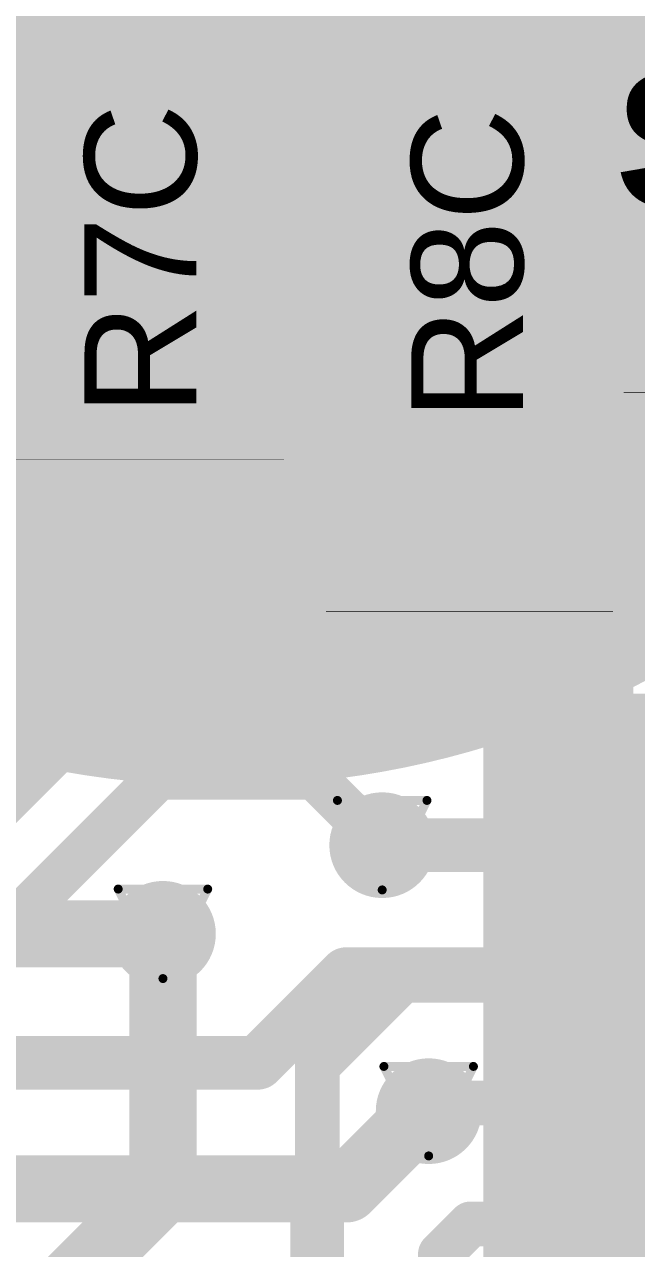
# Model space of a CAD drawing. Header units: inches. Extents: x -4.2 to 12.6, y -6.1 to 3.
# Drawn here: x -1.839 to -1.7023, y -4.7641 to -4.4906 of the extents above; entities that cross this region are included whole.
import ezdxf

# ---------------------------------------------------------------- set-up
doc = ezdxf.new("R2010")
doc.units = ezdxf.units.IN
doc.header["$MEASUREMENT"] = 0
for name, color, linetype in [('Bottom Layer', 5, 'Continuous'), ('Bottom Paste', 16, 'Continuous'), ('Drill Drawing', 1, 'Continuous'), ('Flex_Ribbon Bottom Coverlay', 6, 'Continuous'), ('Flex_Ribbon Top Overlay', 2, 'Continuous'), ('Top Layer', 1, 'Continuous'), ('Top Paste', 8, 'Continuous'), ('Top Solder', 216, 'Continuous'), ('Via Holes', 16, 'Continuous')]:
    doc.layers.add(name, color=color, linetype=linetype)
doc.styles.add('Arial', font='', dxfattribs={"height": 0.2})
doc.styles.add('Arial_Bold', font='', dxfattribs={"height": 0.2})
doc.styles.get('Arial').set_extended_font_data('Arial')
doc.styles.get('Arial_Bold').set_extended_font_data('Arial', bold=True)

# ---------------------------------------------------------------- blocks, each defined once
blk = doc.blocks.new('14_TSSOP_40')
at = {"layer": 'Flex_Ribbon Top Overlay'}
blk.add_hatch(color=2, dxfattribs=at).paths.add_polyline_path([(-0.084, 0.068), (-0.073, 0.068), (-0.073, 0.086), (-0.084, 0.086)])
at = {"layer": 'Top Layer'}
for points in [[(-0.12992, 0.08563), (-0.08858, 0.08563), (-0.08858, 0.06791), (-0.12992, 0.06791)], [(0.08858, 0.08563), (0.12992, 0.08563), (0.12992, 0.06791), (0.08858, 0.06791)], [(-0.12992, 0.06004), (-0.08858, 0.06004), (-0.08858, 0.04232), (-0.12992, 0.04232)], [(0.08858, 0.06004), (0.12992, 0.06004), (0.12992, 0.04232), (0.08858, 0.04232)], [(-0.12992, 0.03445), (-0.08858, 0.03445), (-0.08858, 0.01673), (-0.12992, 0.01673)], [(0.08858, 0.03445), (0.12992, 0.03445), (0.12992, 0.01673), (0.08858, 0.01673)], [(-0.12992, 0.00886), (-0.08858, 0.00886), (-0.08858, -0.00886), (-0.12992, -0.00886)], [(0.08858, 0.00886), (0.12992, 0.00886), (0.12992, -0.00886), (0.08858, -0.00886)], [(-0.12992, -0.01673), (-0.08858, -0.01673), (-0.08858, -0.03445), (-0.12992, -0.03445)], [(0.08858, -0.01673), (0.12992, -0.01673), (0.12992, -0.03445), (0.08858, -0.03445)], [(-0.12992, -0.04232), (-0.08858, -0.04232), (-0.08858, -0.06004), (-0.12992, -0.06004)], [(0.08858, -0.04232), (0.12992, -0.04232), (0.12992, -0.06004), (0.08858, -0.06004)], [(-0.12992, -0.06791), (-0.08858, -0.06791), (-0.08858, -0.08563), (-0.12992, -0.08563)], [(0.08858, -0.06791), (0.12992, -0.06791), (0.12992, -0.08563), (0.08858, -0.08563)]]:
    blk.add_hatch(color=1, dxfattribs=at).paths.add_polyline_path(points)
at = {"layer": 'Top Paste'}
for points in [[(-0.12992, 0.08563), (-0.08858, 0.08563), (-0.08858, 0.06791), (-0.12992, 0.06791)], [(0.08858, 0.08563), (0.12992, 0.08563), (0.12992, 0.06791), (0.08858, 0.06791)], [(-0.12992, 0.06004), (-0.08858, 0.06004), (-0.08858, 0.04232), (-0.12992, 0.04232)], [(0.08858, 0.06004), (0.12992, 0.06004), (0.12992, 0.04232), (0.08858, 0.04232)], [(-0.12992, 0.03445), (-0.08858, 0.03445), (-0.08858, 0.01673), (-0.12992, 0.01673)], [(0.08858, 0.03445), (0.12992, 0.03445), (0.12992, 0.01673), (0.08858, 0.01673)], [(-0.12992, 0.00886), (-0.08858, 0.00886), (-0.08858, -0.00886), (-0.12992, -0.00886)], [(0.08858, 0.00886), (0.12992, 0.00886), (0.12992, -0.00886), (0.08858, -0.00886)], [(-0.12992, -0.01673), (-0.08858, -0.01673), (-0.08858, -0.03445), (-0.12992, -0.03445)], [(0.08858, -0.01673), (0.12992, -0.01673), (0.12992, -0.03445), (0.08858, -0.03445)], [(-0.12992, -0.04232), (-0.08858, -0.04232), (-0.08858, -0.06004), (-0.12992, -0.06004)], [(0.08858, -0.04232), (0.12992, -0.04232), (0.12992, -0.06004), (0.08858, -0.06004)], [(-0.12992, -0.06791), (-0.08858, -0.06791), (-0.08858, -0.08563), (-0.12992, -0.08563)], [(0.08858, -0.06791), (0.12992, -0.06791), (0.12992, -0.08563), (0.08858, -0.08563)]]:
    blk.add_hatch(color=8, dxfattribs=at).paths.add_polyline_path(points)
at = {"layer": 'Top Solder'}
for points in [[(-0.13392, 0.08963), (-0.08458, 0.08963), (-0.08458, 0.06391), (-0.13392, 0.06391)], [(-0.13392, 0.08963), (-0.08458, 0.08963), (-0.08458, 0.06391), (-0.13392, 0.06391)], [(0.08458, 0.08963), (0.13392, 0.08963), (0.13392, 0.06391), (0.08458, 0.06391)], [(0.08458, 0.08963), (0.13392, 0.08963), (0.13392, 0.06391), (0.08458, 0.06391)], [(-0.13392, 0.06404), (-0.08458, 0.06404), (-0.08458, 0.03832), (-0.13392, 0.03832)], [(-0.13392, 0.06404), (-0.08458, 0.06404), (-0.08458, 0.03832), (-0.13392, 0.03832)], [(0.08458, 0.06404), (0.13392, 0.06404), (0.13392, 0.03832), (0.08458, 0.03832)], [(0.08458, 0.06404), (0.13392, 0.06404), (0.13392, 0.03832), (0.08458, 0.03832)], [(-0.13392, 0.03845), (-0.08458, 0.03845), (-0.08458, 0.01273), (-0.13392, 0.01273)], [(-0.13392, 0.03845), (-0.08458, 0.03845), (-0.08458, 0.01273), (-0.13392, 0.01273)], [(0.08458, 0.03845), (0.13392, 0.03845), (0.13392, 0.01273), (0.08458, 0.01273)], [(0.08458, 0.03845), (0.13392, 0.03845), (0.13392, 0.01273), (0.08458, 0.01273)], [(-0.13392, 0.01286), (-0.08458, 0.01286), (-0.08458, -0.01286), (-0.13392, -0.01286)], [(-0.13392, 0.01286), (-0.08458, 0.01286), (-0.08458, -0.01286), (-0.13392, -0.01286)], [(0.08458, 0.01286), (0.13392, 0.01286), (0.13392, -0.01286), (0.08458, -0.01286)], [(0.08458, 0.01286), (0.13392, 0.01286), (0.13392, -0.01286), (0.08458, -0.01286)], [(-0.13392, -0.01273), (-0.08458, -0.01273), (-0.08458, -0.03845), (-0.13392, -0.03845)], [(-0.13392, -0.01273), (-0.08458, -0.01273), (-0.08458, -0.03845), (-0.13392, -0.03845)], [(0.08458, -0.01273), (0.13392, -0.01273), (0.13392, -0.03845), (0.08458, -0.03845)], [(0.08458, -0.01273), (0.13392, -0.01273), (0.13392, -0.03845), (0.08458, -0.03845)], [(-0.13392, -0.03832), (-0.08458, -0.03832), (-0.08458, -0.06404), (-0.13392, -0.06404)], [(-0.13392, -0.03832), (-0.08458, -0.03832), (-0.08458, -0.06404), (-0.13392, -0.06404)], [(0.08458, -0.03832), (0.13392, -0.03832), (0.13392, -0.06404), (0.08458, -0.06404)], [(0.08458, -0.03832), (0.13392, -0.03832), (0.13392, -0.06404), (0.08458, -0.06404)], [(-0.13392, -0.06391), (-0.08458, -0.06391), (-0.08458, -0.08963), (-0.13392, -0.08963)], [(-0.13392, -0.06391), (-0.08458, -0.06391), (-0.08458, -0.08963), (-0.13392, -0.08963)], [(0.08458, -0.06391), (0.13392, -0.06391), (0.13392, -0.08963), (0.08458, -0.08963)], [(0.08458, -0.06391), (0.13392, -0.06391), (0.13392, -0.08963), (0.08458, -0.08963)]]:
    blk.add_hatch(color=216, dxfattribs=at).paths.add_polyline_path(points)
at = {"layer": 'Flex_Ribbon Top Overlay'}
for points in [[(-0.09, 0.1, 0.005, 0.005, 0), (-0.09, 0.092, 0.005, 0.005, 0)], [(0.09, 0.1, 0.005, 0.005, 0), (-0.09, 0.1, 0.005, 0.005, 0)], [(0.09, 0.1, 0.005, 0.005, 0), (0.09, 0.092, 0.005, 0.005, 0)], [(-0.141, 0.082, 0.00787, 0.00787, 0), (-0.141, 0.072, 0.00787, 0.00787, 0)], [(-0.136, 0.077, 0.00787, 0.00787, 0), (-0.141, 0.082, 0.00787, 0.00787, 0)], [(-0.136, 0.077, 0.00787, 0.00787, 0), (-0.141, 0.072, 0.00787, 0.00787, 0)], [(-0.09, -0.092, 0.005, 0.005, 0), (-0.09, -0.1, 0.005, 0.005, 0)], [(0.09, -0.092, 0.005, 0.005, 0), (0.09, -0.1, 0.005, 0.005, 0)], [(0.09, -0.1, 0.005, 0.005, 0), (-0.09, -0.1, 0.005, 0.005, 0)]]:
    blk.add_lwpolyline(points, format="xyseb", dxfattribs=at)
for points in [[(-0.09125, 0.1, 0.0025, 0.0025, 1), (-0.08875, 0.1, 0.0025, 0.0025, 1)], [(-0.09125, 0.1, 0.0025, 0.0025, 1), (-0.08875, 0.1, 0.0025, 0.0025, 1)], [(0.08875, 0.1, 0.0025, 0.0025, 1), (0.09125, 0.1, 0.0025, 0.0025, 1)], [(0.08875, 0.1, 0.0025, 0.0025, 1), (0.09125, 0.1, 0.0025, 0.0025, 1)], [(-0.09125, 0.092, 0.0025, 0.0025, 1), (-0.08875, 0.092, 0.0025, 0.0025, 1)], [(0.08875, 0.092, 0.0025, 0.0025, 1), (0.09125, 0.092, 0.0025, 0.0025, 1)], [(-0.14297, 0.082, 0.00394, 0.00394, 1), (-0.13903, 0.082, 0.00394, 0.00394, 1)], [(-0.14297, 0.082, 0.00394, 0.00394, 1), (-0.13903, 0.082, 0.00394, 0.00394, 1)], [(-0.13797, 0.077, 0.00394, 0.00394, 1), (-0.13403, 0.077, 0.00394, 0.00394, 1)], [(-0.13797, 0.077, 0.00394, 0.00394, 1), (-0.13403, 0.077, 0.00394, 0.00394, 1)], [(-0.14297, 0.072, 0.00394, 0.00394, 1), (-0.13903, 0.072, 0.00394, 0.00394, 1)], [(-0.14297, 0.072, 0.00394, 0.00394, 1), (-0.13903, 0.072, 0.00394, 0.00394, 1)], [(-0.09125, -0.092, 0.0025, 0.0025, 1), (-0.08875, -0.092, 0.0025, 0.0025, 1)], [(0.08875, -0.092, 0.0025, 0.0025, 1), (0.09125, -0.092, 0.0025, 0.0025, 1)], [(-0.09125, -0.1, 0.0025, 0.0025, 1), (-0.08875, -0.1, 0.0025, 0.0025, 1)], [(-0.09125, -0.1, 0.0025, 0.0025, 1), (-0.08875, -0.1, 0.0025, 0.0025, 1)], [(0.08875, -0.1, 0.0025, 0.0025, 1), (0.09125, -0.1, 0.0025, 0.0025, 1)], [(0.08875, -0.1, 0.0025, 0.0025, 1), (0.09125, -0.1, 0.0025, 0.0025, 1)]]:
    blk.add_lwpolyline(points, format="xyseb", close=True, dxfattribs=at)
blk = doc.blocks.new('S______B______0402_54')
at = {"layer": 'Top Layer'}
for points in [[(-0.0275, -0.0125), (-0.0275, 0.0125), (-0.0095, 0.0125), (-0.0095, -0.0125)], [(0.0095, -0.0125), (0.0095, 0.0125), (0.0275, 0.0125), (0.0275, -0.0125)]]:
    blk.add_hatch(color=1, dxfattribs=at).paths.add_polyline_path(points)
at = {"layer": 'Top Paste'}
for points in [[(-0.0275, -0.0125), (-0.0275, 0.0125), (-0.0095, 0.0125), (-0.0095, -0.0125)], [(0.0095, -0.0125), (0.0095, 0.0125), (0.0275, 0.0125), (0.0275, -0.0125)]]:
    blk.add_hatch(color=8, dxfattribs=at).paths.add_polyline_path(points)
at = {"layer": 'Top Solder'}
for points in [[(-0.02967, -0.01467), (-0.02967, 0.01467), (-0.00733, 0.01467), (-0.00733, -0.01467)], [(-0.02967, -0.01467), (-0.02967, 0.01467), (-0.00733, 0.01467), (-0.00733, -0.01467)], [(0.00733, -0.01467), (0.00733, 0.01467), (0.02967, 0.01467), (0.02967, -0.01467)], [(0.00733, -0.01467), (0.00733, 0.01467), (0.02967, 0.01467), (0.02967, -0.01467)]]:
    blk.add_hatch(color=216, dxfattribs=at).paths.add_polyline_path(points)
at = {"layer": 'Flex_Ribbon Top Overlay'}
for points in [[(-0.031, -0.016, 0.005, 0.005, 0), (-0.031, 0.016, 0.005, 0.005, 0)], [(-0.031, 0.016, 0.005, 0.005, 0), (0.031, 0.016, 0.005, 0.005, 0)], [(0.031, -0.016, 0.005, 0.005, 0), (0.031, 0.016, 0.005, 0.005, 0)], [(-0.031, -0.016, 0.005, 0.005, 0), (0.031, -0.016, 0.005, 0.005, 0)], [(-0.032, -0.017, 0.000127, 0.000127, 0), (0.032, -0.017, 0.000127, 0.000127, 0)]]:
    blk.add_lwpolyline(points, format="xyseb", dxfattribs=at)
for points in [[(-0.03225, 0.016, 0.0025, 0.0025, 1), (-0.02975, 0.016, 0.0025, 0.0025, 1)], [(-0.03225, 0.016, 0.0025, 0.0025, 1), (-0.02975, 0.016, 0.0025, 0.0025, 1)], [(0.02975, 0.016, 0.0025, 0.0025, 1), (0.03225, 0.016, 0.0025, 0.0025, 1)], [(0.02975, 0.016, 0.0025, 0.0025, 1), (0.03225, 0.016, 0.0025, 0.0025, 1)], [(-0.03225, -0.016, 0.0025, 0.0025, 1), (-0.02975, -0.016, 0.0025, 0.0025, 1)], [(-0.03225, -0.016, 0.0025, 0.0025, 1), (-0.02975, -0.016, 0.0025, 0.0025, 1)], [(0.02975, -0.016, 0.0025, 0.0025, 1), (0.03225, -0.016, 0.0025, 0.0025, 1)], [(0.02975, -0.016, 0.0025, 0.0025, 1), (0.03225, -0.016, 0.0025, 0.0025, 1)], [(-0.03203, -0.017, 0.0000635, 0.0000635, 1), (-0.03197, -0.017, 0.0000635, 0.0000635, 1)], [(0.03197, -0.017, 0.0000635, 0.0000635, 1), (0.03203, -0.017, 0.0000635, 0.0000635, 1)]]:
    blk.add_lwpolyline(points, format="xyseb", close=True, dxfattribs=at)
blk = doc.blocks.new('R__0402_131')
at = {"layer": 'Top Layer'}
for points in [[(-0.0275, -0.0125), (-0.0275, 0.0125), (-0.0095, 0.0125), (-0.0095, -0.0125)], [(0.0095, -0.0125), (0.0095, 0.0125), (0.0275, 0.0125), (0.0275, -0.0125)]]:
    blk.add_hatch(color=1, dxfattribs=at).paths.add_polyline_path(points)
at = {"layer": 'Top Paste'}
for points in [[(-0.0275, -0.0125), (-0.0275, 0.0125), (-0.0095, 0.0125), (-0.0095, -0.0125)], [(0.0095, -0.0125), (0.0095, 0.0125), (0.0275, 0.0125), (0.0275, -0.0125)]]:
    blk.add_hatch(color=8, dxfattribs=at).paths.add_polyline_path(points)
at = {"layer": 'Top Solder'}
for points in [[(-0.0315, -0.0165), (-0.0315, 0.0165), (-0.0055, 0.0165), (-0.0055, -0.0165)], [(-0.0315, -0.0165), (-0.0315, 0.0165), (-0.0055, 0.0165), (-0.0055, -0.0165)], [(0.0055, -0.0165), (0.0055, 0.0165), (0.0315, 0.0165), (0.0315, -0.0165)], [(0.0055, -0.0165), (0.0055, 0.0165), (0.0315, 0.0165), (0.0315, -0.0165)]]:
    blk.add_hatch(color=216, dxfattribs=at).paths.add_polyline_path(points)
at = {"layer": 'Flex_Ribbon Top Overlay'}
for points in [[(-0.031, -0.016, 0.005, 0.005, 0), (-0.031, 0.016, 0.005, 0.005, 0)], [(-0.031, 0.016, 0.005, 0.005, 0), (0.031, 0.016, 0.005, 0.005, 0)], [(0.031, -0.016, 0.005, 0.005, 0), (0.031, 0.016, 0.005, 0.005, 0)], [(-0.031, -0.016, 0.005, 0.005, 0), (0.031, -0.016, 0.005, 0.005, 0)], [(-0.032, -0.017, 0.000127, 0.000127, 0), (0.032, -0.017, 0.000127, 0.000127, 0)]]:
    blk.add_lwpolyline(points, format="xyseb", dxfattribs=at)
for points in [[(-0.03225, 0.016, 0.0025, 0.0025, 1), (-0.02975, 0.016, 0.0025, 0.0025, 1)], [(-0.03225, 0.016, 0.0025, 0.0025, 1), (-0.02975, 0.016, 0.0025, 0.0025, 1)], [(0.02975, 0.016, 0.0025, 0.0025, 1), (0.03225, 0.016, 0.0025, 0.0025, 1)], [(0.02975, 0.016, 0.0025, 0.0025, 1), (0.03225, 0.016, 0.0025, 0.0025, 1)], [(-0.03225, -0.016, 0.0025, 0.0025, 1), (-0.02975, -0.016, 0.0025, 0.0025, 1)], [(-0.03225, -0.016, 0.0025, 0.0025, 1), (-0.02975, -0.016, 0.0025, 0.0025, 1)], [(0.02975, -0.016, 0.0025, 0.0025, 1), (0.03225, -0.016, 0.0025, 0.0025, 1)], [(0.02975, -0.016, 0.0025, 0.0025, 1), (0.03225, -0.016, 0.0025, 0.0025, 1)], [(-0.03203, -0.017, 0.0000635, 0.0000635, 1), (-0.03197, -0.017, 0.0000635, 0.0000635, 1)], [(0.03197, -0.017, 0.0000635, 0.0000635, 1), (0.03203, -0.017, 0.0000635, 0.0000635, 1)]]:
    blk.add_lwpolyline(points, format="xyseb", close=True, dxfattribs=at)
blk = doc.blocks.new('R__0402_138')
at = {"layer": 'Top Layer'}
for points in [[(-0.0275, -0.0125), (-0.0275, 0.0125), (-0.0095, 0.0125), (-0.0095, -0.0125)], [(0.0095, -0.0125), (0.0095, 0.0125), (0.0275, 0.0125), (0.0275, -0.0125)]]:
    blk.add_hatch(color=1, dxfattribs=at).paths.add_polyline_path(points)
at = {"layer": 'Top Paste'}
for points in [[(-0.0275, -0.0125), (-0.0275, 0.0125), (-0.0095, 0.0125), (-0.0095, -0.0125)], [(0.0095, -0.0125), (0.0095, 0.0125), (0.0275, 0.0125), (0.0275, -0.0125)]]:
    blk.add_hatch(color=8, dxfattribs=at).paths.add_polyline_path(points)
at = {"layer": 'Top Solder'}
for points in [[(-0.0315, -0.0165), (-0.0315, 0.0165), (-0.0055, 0.0165), (-0.0055, -0.0165)], [(-0.0315, -0.0165), (-0.0315, 0.0165), (-0.0055, 0.0165), (-0.0055, -0.0165)], [(0.0055, -0.0165), (0.0055, 0.0165), (0.0315, 0.0165), (0.0315, -0.0165)], [(0.0055, -0.0165), (0.0055, 0.0165), (0.0315, 0.0165), (0.0315, -0.0165)]]:
    blk.add_hatch(color=216, dxfattribs=at).paths.add_polyline_path(points)
at = {"layer": 'Flex_Ribbon Top Overlay'}
for points in [[(-0.031, 0.016, 0.005, 0.005, 0), (-0.031, -0.016, 0.005, 0.005, 0)], [(0.031, 0.016, 0.005, 0.005, 0), (-0.031, 0.016, 0.005, 0.005, 0)], [(0.031, 0.016, 0.005, 0.005, 0), (0.031, -0.016, 0.005, 0.005, 0)], [(0.031, -0.016, 0.005, 0.005, 0), (-0.031, -0.016, 0.005, 0.005, 0)], [(0.032, -0.017, 0.000127, 0.000127, 0), (-0.032, -0.017, 0.000127, 0.000127, 0)]]:
    blk.add_lwpolyline(points, format="xyseb", dxfattribs=at)
for points in [[(-0.03225, 0.016, 0.0025, 0.0025, 1), (-0.02975, 0.016, 0.0025, 0.0025, 1)], [(-0.03225, 0.016, 0.0025, 0.0025, 1), (-0.02975, 0.016, 0.0025, 0.0025, 1)], [(0.02975, 0.016, 0.0025, 0.0025, 1), (0.03225, 0.016, 0.0025, 0.0025, 1)], [(0.02975, 0.016, 0.0025, 0.0025, 1), (0.03225, 0.016, 0.0025, 0.0025, 1)], [(-0.03225, -0.016, 0.0025, 0.0025, 1), (-0.02975, -0.016, 0.0025, 0.0025, 1)], [(-0.03225, -0.016, 0.0025, 0.0025, 1), (-0.02975, -0.016, 0.0025, 0.0025, 1)], [(0.02975, -0.016, 0.0025, 0.0025, 1), (0.03225, -0.016, 0.0025, 0.0025, 1)], [(0.02975, -0.016, 0.0025, 0.0025, 1), (0.03225, -0.016, 0.0025, 0.0025, 1)], [(-0.03203, -0.017, 0.0000635, 0.0000635, 1), (-0.03197, -0.017, 0.0000635, 0.0000635, 1)], [(0.03197, -0.017, 0.0000635, 0.0000635, 1), (0.03203, -0.017, 0.0000635, 0.0000635, 1)]]:
    blk.add_lwpolyline(points, format="xyseb", close=True, dxfattribs=at)
blk = doc.blocks.new('_EMG________B_201')
at = {"layer": 'Bottom Layer'}
h = blk.add_hatch(color=5, dxfattribs=at)
edge = h.paths.add_edge_path()
edge.add_arc((0, 0.3932), 0.19685, 0, 360)
at = {"layer": 'Bottom Paste'}
h = blk.add_hatch(color=16, dxfattribs=at)
edge = h.paths.add_edge_path()
edge.add_arc((0, 0.3932), 0.19685, 0, 360)
at = {"layer": 'Flex_Ribbon Bottom Coverlay'}
h = blk.add_hatch(color=6, dxfattribs=at)
edge = h.paths.add_edge_path()
edge.add_arc((0, 0.3932), 0.20085, 0, 360)
h = blk.add_hatch(color=6, dxfattribs=at)
edge = h.paths.add_edge_path()
edge.add_arc((0, 0.3932), 0.20085, 0, 360)

msp = doc.modelspace()

# ---------------------------------------------------------------- hatches: boundary and pattern name
at = {"layer": 'Bottom Layer'}
h = msp.add_hatch(color=5, dxfattribs=at)
edge = h.paths.add_edge_path()
edge.add_arc((-1.75913, -4.67397), 0.01181, 0, 360)
h = msp.add_hatch(color=5, dxfattribs=at)
edge = h.paths.add_edge_path()
edge.add_arc((-1.80811, -4.69378), 0.01181, 0, 360)
h = msp.add_hatch(color=5, dxfattribs=at)
edge = h.paths.add_edge_path()
edge.add_arc((-1.74875, -4.73341), 0.01181, 0, 360)
at = {"layer": 'Top Layer'}
for points in [[(-1.80511, -4.61778), (-1.74911, -4.61778), (-1.74911, -4.57178), (-1.80511, -4.57178)], [(-1.87611, -4.61878), (-1.82111, -4.61878), (-1.82111, -4.59078), (-1.87611, -4.59078)], [(-1.73402, -4.6604), (-1.70302, -4.6604), (-1.70302, -4.59178), (-1.73402, -4.59178)], [(-1.73313, -4.66178), (-1.56713, -4.66178), (-1.56713, -4.64178), (-1.73313, -4.64178)]]:
    msp.add_hatch(color=1, dxfattribs=at).paths.add_polyline_path(points)
h = msp.add_hatch(color=1, dxfattribs=at)
edge = h.paths.add_edge_path()
edge.add_arc((-1.75913, -4.67397), 0.01181, 0, 360)
h = msp.add_hatch(color=1, dxfattribs=at)
edge = h.paths.add_edge_path()
edge.add_arc((-1.80811, -4.69378), 0.01181, 0, 360)
h = msp.add_hatch(color=1, dxfattribs=at)
edge = h.paths.add_edge_path()
edge.add_arc((-1.74875, -4.73341), 0.01181, 0, 360)
at = {"layer": 'Via Holes'}
h = msp.add_hatch(color=7, dxfattribs=at)
edge = h.paths.add_edge_path()
edge.add_arc((-1.75913, -4.67397), 0.00591, 0, 360)
h = msp.add_hatch(color=7, dxfattribs=at)
edge = h.paths.add_edge_path()
edge.add_arc((-1.80811, -4.69378), 0.00591, 0, 360)
h = msp.add_hatch(color=7, dxfattribs=at)
edge = h.paths.add_edge_path()
edge.add_arc((-1.74875, -4.73341), 0.00591, 0, 360)

# ---------------------------------------------------------------- linework, layer by layer
at = {"layer": 'Bottom Layer'}
for points in [[(-1.79462, -4.45985, 0.022, 0.022, 0), (-1.74869, -4.50578, 0.022, 0.022, 0)], [(-1.74869, -4.50578, 0.018, 0.018, 0), (-1.7385, -4.51598, 0.018, 0.018, 0)], [(-1.7385, -4.51598, 0.018, 0.018, 0), (-1.60594, -4.51598, 0.018, 0.018, 0)], [(-1.75913, -4.67397, 0.012, 0.012, 0), (-1.69562, -4.67397, 0.012, 0.012, 0)], [(-1.97543, -4.69378, 0.015, 0.015, 0), (-1.80811, -4.69378, 0.015, 0.015, 0)], [(-1.78694, -4.7226, 0.012, 0.012, 0), (-1.76713, -4.70278, 0.012, 0.012, 0)], [(-1.76713, -4.70278, 0.012, 0.012, 0), (-1.68917, -4.70278, 0.012, 0.012, 0)], [(-1.87094, -4.7226, 0.012, 0.012, 0), (-1.78694, -4.7226, 0.012, 0.012, 0)], [(-1.76711, -4.75078, 0.015, 0.015, 0), (-1.74973, -4.73341, 0.015, 0.015, 0)], [(-1.74973, -4.73341, 0.015, 0.015, 0), (-1.74875, -4.73341, 0.015, 0.015, 0)], [(-1.89431, -4.75078, 0.015, 0.015, 0), (-1.76711, -4.75078, 0.015, 0.015, 0)]]:
    msp.add_lwpolyline(points, format="xyseb", dxfattribs=at)
for points in [[(-1.75419, -4.50578, 0.011, 0.011, 1), (-1.74319, -4.50578, 0.011, 0.011, 1)], [(-1.75319, -4.50578, 0.009, 0.009, 1), (-1.74419, -4.50578, 0.009, 0.009, 1)], [(-1.743, -4.51598, 0.009, 0.009, 1), (-1.734, -4.51598, 0.009, 0.009, 1)], [(-1.743, -4.51598, 0.009, 0.009, 1), (-1.734, -4.51598, 0.009, 0.009, 1)], [(-1.76213, -4.67397, 0.006, 0.006, 1), (-1.75613, -4.67397, 0.006, 0.006, 1)], [(-1.81186, -4.69378, 0.0075, 0.0075, 1), (-1.80436, -4.69378, 0.0075, 0.0075, 1)], [(-1.77013, -4.70278, 0.006, 0.006, 1), (-1.76413, -4.70278, 0.006, 0.006, 1)], [(-1.77013, -4.70278, 0.006, 0.006, 1), (-1.76413, -4.70278, 0.006, 0.006, 1)], [(-1.78994, -4.7226, 0.006, 0.006, 1), (-1.78394, -4.7226, 0.006, 0.006, 1)], [(-1.78994, -4.7226, 0.006, 0.006, 1), (-1.78394, -4.7226, 0.006, 0.006, 1)], [(-1.75348, -4.73341, 0.0075, 0.0075, 1), (-1.74598, -4.73341, 0.0075, 0.0075, 1)], [(-1.75348, -4.73341, 0.0075, 0.0075, 1), (-1.74598, -4.73341, 0.0075, 0.0075, 1)], [(-1.7525, -4.73341, 0.0075, 0.0075, 1), (-1.745, -4.73341, 0.0075, 0.0075, 1)], [(-1.77086, -4.75078, 0.0075, 0.0075, 1), (-1.76336, -4.75078, 0.0075, 0.0075, 1)], [(-1.77086, -4.75078, 0.0075, 0.0075, 1), (-1.76336, -4.75078, 0.0075, 0.0075, 1)]]:
    msp.add_lwpolyline(points, format="xyseb", close=True, dxfattribs=at)
at = {"layer": 'Drill Drawing'}
for points in [[(-1.76913, -4.66397, 0.002, 0.002, 0), (-1.74913, -4.66397, 0.002, 0.002, 0)], [(-1.76913, -4.66397, 0.002, 0.002, 0), (-1.75913, -4.68397, 0.002, 0.002, 0)], [(-1.75913, -4.68397, 0.002, 0.002, 0), (-1.74913, -4.66397, 0.002, 0.002, 0)], [(-1.81811, -4.68378, 0.002, 0.002, 0), (-1.79811, -4.68378, 0.002, 0.002, 0)], [(-1.81811, -4.68378, 0.002, 0.002, 0), (-1.80811, -4.70378, 0.002, 0.002, 0)], [(-1.80811, -4.70378, 0.002, 0.002, 0), (-1.79811, -4.68378, 0.002, 0.002, 0)], [(-1.75875, -4.72341, 0.002, 0.002, 0), (-1.73875, -4.72341, 0.002, 0.002, 0)], [(-1.75875, -4.72341, 0.002, 0.002, 0), (-1.74875, -4.74341, 0.002, 0.002, 0)], [(-1.74875, -4.74341, 0.002, 0.002, 0), (-1.73875, -4.72341, 0.002, 0.002, 0)]]:
    msp.add_lwpolyline(points, format="xyseb", dxfattribs=at)
for points in [[(-1.76963, -4.66397, 0.001, 0.001, 1), (-1.76863, -4.66397, 0.001, 0.001, 1)], [(-1.76963, -4.66397, 0.001, 0.001, 1), (-1.76863, -4.66397, 0.001, 0.001, 1)], [(-1.74963, -4.66397, 0.001, 0.001, 1), (-1.74863, -4.66397, 0.001, 0.001, 1)], [(-1.74963, -4.66397, 0.001, 0.001, 1), (-1.74863, -4.66397, 0.001, 0.001, 1)], [(-1.81861, -4.68378, 0.001, 0.001, 1), (-1.81761, -4.68378, 0.001, 0.001, 1)], [(-1.81861, -4.68378, 0.001, 0.001, 1), (-1.81761, -4.68378, 0.001, 0.001, 1)], [(-1.79861, -4.68378, 0.001, 0.001, 1), (-1.79761, -4.68378, 0.001, 0.001, 1)], [(-1.79861, -4.68378, 0.001, 0.001, 1), (-1.79761, -4.68378, 0.001, 0.001, 1)], [(-1.75963, -4.68397, 0.001, 0.001, 1), (-1.75863, -4.68397, 0.001, 0.001, 1)], [(-1.75963, -4.68397, 0.001, 0.001, 1), (-1.75863, -4.68397, 0.001, 0.001, 1)], [(-1.80861, -4.70378, 0.001, 0.001, 1), (-1.80761, -4.70378, 0.001, 0.001, 1)], [(-1.80861, -4.70378, 0.001, 0.001, 1), (-1.80761, -4.70378, 0.001, 0.001, 1)], [(-1.75925, -4.72341, 0.001, 0.001, 1), (-1.75825, -4.72341, 0.001, 0.001, 1)], [(-1.75925, -4.72341, 0.001, 0.001, 1), (-1.75825, -4.72341, 0.001, 0.001, 1)], [(-1.73925, -4.72341, 0.001, 0.001, 1), (-1.73825, -4.72341, 0.001, 0.001, 1)], [(-1.73925, -4.72341, 0.001, 0.001, 1), (-1.73825, -4.72341, 0.001, 0.001, 1)], [(-1.74925, -4.74341, 0.001, 0.001, 1), (-1.74825, -4.74341, 0.001, 0.001, 1)], [(-1.74925, -4.74341, 0.001, 0.001, 1), (-1.74825, -4.74341, 0.001, 0.001, 1)]]:
    msp.add_lwpolyline(points, format="xyseb", close=True, dxfattribs=at)
at = {"layer": 'Top Layer'}
for points in [[(-1.78169, -4.4619, 0.012, 0.012, -0.414214), (-1.8276, -4.50782, 0.012, 0.012, 0)], [(-1.75531, -4.4667, 0.012, 0.012, -0.414214), (-1.82062, -4.532, 0.012, 0.012, 0)], [(-1.87652, -4.50782, 0.012, 0.012, 0), (-1.8276, -4.50782, 0.012, 0.012, 0)], [(-1.87729, -4.532, 0.012, 0.012, 0), (-1.82062, -4.532, 0.012, 0.012, 0)], [(-1.89675, -4.57678, 0.01, 0.01, 0), (-1.78811, -4.57678, 0.01, 0.01, 0)], [(-1.79811, -4.60828, 0.01, 0.01, 0), (-1.79461, -4.60478, 0.01, 0.01, 0)], [(-1.79461, -4.61426, 0.01, 0.01, 0), (-1.79461, -4.60478, 0.01, 0.01, 0)], [(-1.79111, -4.61178, 0.01, 0.01, 0), (-1.78411, -4.60478, 0.01, 0.01, 0)], [(-1.78411, -4.60478, 0.01, 0.01, 0), (-1.76211, -4.60478, 0.01, 0.01, 0)], [(-1.72111, -4.64678, 0.01, 0.01, 0), (-1.72111, -4.60478, 0.01, 0.01, 0)], [(-1.85895, -4.6786, 0.012, 0.012, 0), (-1.79461, -4.61426, 0.012, 0.012, 0)], [(-1.72111, -4.64678, 0.01, 0.01, 0), (-1.71488, -4.65301, 0.01, 0.01, 0)], [(-1.71488, -4.65301, 0.01, 0.01, 0), (-1.71186, -4.65301, 0.01, 0.01, 0)], [(-1.84413, -4.69386, 0.01, 0.01, 0), (-1.80906, -4.65878, 0.01, 0.01, 0)], [(-1.80906, -4.65878, 0.01, 0.01, 0), (-1.77432, -4.65878, 0.01, 0.01, 0)], [(-1.77432, -4.65878, 0.01, 0.01, 0), (-1.75913, -4.67397, 0.01, 0.01, 0)], [(-1.71186, -4.6786, 0.01, 0.01, 0), (-1.61931, -4.6786, 0.01, 0.01, 0)], [(-1.80811, -4.75092, 0.015, 0.015, 0), (-1.80811, -4.69378, 0.015, 0.015, 0)], [(-1.77363, -4.7233, 0.01, 0.01, 0), (-1.75452, -4.70419, 0.01, 0.01, 0)], [(-1.75452, -4.70419, 0.01, 0.01, 0), (-1.71186, -4.70419, 0.01, 0.01, 0)], [(-1.71186, -4.70419, 0.01, 0.01, 0), (-1.71088, -4.70419, 0.01, 0.01, 0)], [(-1.77363, -4.75078, 0.01, 0.01, 0), (-1.77363, -4.7233, 0.01, 0.01, 0)], [(-1.71367, -4.7316, 0.01, 0.01, 0), (-1.71186, -4.72978, 0.01, 0.01, 0)], [(-1.71186, -4.72978, 0.01, 0.01, 0), (-1.67713, -4.72978, 0.01, 0.01, 0)], [(-1.74875, -4.73341, 0.01, 0.01, 0), (-1.74694, -4.7316, 0.01, 0.01, 0)], [(-1.74694, -4.7316, 0.01, 0.01, 0), (-1.71367, -4.7316, 0.01, 0.01, 0)], [(-1.86463, -4.80744, 0.015, 0.015, 0), (-1.80811, -4.75092, 0.015, 0.015, 0)], [(-1.77363, -5.03478, 0.012, 0.012, 0), (-1.77363, -4.75078, 0.012, 0.012, 0)], [(-1.7141, -4.7586, 0.01, 0.01, 0), (-1.71088, -4.75537, 0.01, 0.01, 0)], [(-1.71186, -4.75537, 0.012, 0.012, 0), (-1.71088, -4.75537, 0.012, 0.012, 0)], [(-1.71088, -4.75537, 0.012, 0.012, 0), (-1.66396, -4.75537, 0.012, 0.012, 0)], [(-1.74613, -4.76535, 0.01, 0.01, 0), (-1.73938, -4.7586, 0.01, 0.01, 0)], [(-1.73938, -4.7586, 0.01, 0.01, 0), (-1.7141, -4.7586, 0.01, 0.01, 0)], [(-1.74613, -4.91843, 0.01, 0.01, 0), (-1.74613, -4.76535, 0.01, 0.01, 0)]]:
    msp.add_lwpolyline(points, format="xyseb", dxfattribs=at)
for points in [[(-1.8306, -4.50782, 0.006, 0.006, 1), (-1.8246, -4.50782, 0.006, 0.006, 1)], [(-1.8306, -4.50782, 0.006, 0.006, 1), (-1.8246, -4.50782, 0.006, 0.006, 1)], [(-1.82362, -4.532, 0.006, 0.006, 1), (-1.81762, -4.532, 0.006, 0.006, 1)], [(-1.82362, -4.532, 0.006, 0.006, 1), (-1.81762, -4.532, 0.006, 0.006, 1)], [(-1.79061, -4.57678, 0.005, 0.005, 1), (-1.78561, -4.57678, 0.005, 0.005, 1)], [(-1.79711, -4.60478, 0.005, 0.005, 1), (-1.79211, -4.60478, 0.005, 0.005, 1)], [(-1.79711, -4.60478, 0.005, 0.005, 1), (-1.79211, -4.60478, 0.005, 0.005, 1)], [(-1.78661, -4.60478, 0.005, 0.005, 1), (-1.78161, -4.60478, 0.005, 0.005, 1)], [(-1.78661, -4.60478, 0.005, 0.005, 1), (-1.78161, -4.60478, 0.005, 0.005, 1)], [(-1.76461, -4.60478, 0.005, 0.005, 1), (-1.75961, -4.60478, 0.005, 0.005, 1)], [(-1.72361, -4.60478, 0.005, 0.005, 1), (-1.71861, -4.60478, 0.005, 0.005, 1)], [(-1.80061, -4.60828, 0.005, 0.005, 1), (-1.79561, -4.60828, 0.005, 0.005, 1)], [(-1.79761, -4.61426, 0.006, 0.006, 1), (-1.79161, -4.61426, 0.006, 0.006, 1)], [(-1.79361, -4.61178, 0.005, 0.005, 1), (-1.78861, -4.61178, 0.005, 0.005, 1)], [(-1.79711, -4.61426, 0.005, 0.005, 1), (-1.79211, -4.61426, 0.005, 0.005, 1)], [(-1.72361, -4.64678, 0.005, 0.005, 1), (-1.71861, -4.64678, 0.005, 0.005, 1)], [(-1.72361, -4.64678, 0.005, 0.005, 1), (-1.71861, -4.64678, 0.005, 0.005, 1)], [(-1.71738, -4.65301, 0.005, 0.005, 1), (-1.71238, -4.65301, 0.005, 0.005, 1)], [(-1.71738, -4.65301, 0.005, 0.005, 1), (-1.71238, -4.65301, 0.005, 0.005, 1)], [(-1.71436, -4.65301, 0.005, 0.005, 1), (-1.70936, -4.65301, 0.005, 0.005, 1)], [(-1.81156, -4.65878, 0.005, 0.005, 1), (-1.80656, -4.65878, 0.005, 0.005, 1)], [(-1.81156, -4.65878, 0.005, 0.005, 1), (-1.80656, -4.65878, 0.005, 0.005, 1)], [(-1.77682, -4.65878, 0.005, 0.005, 1), (-1.77182, -4.65878, 0.005, 0.005, 1)], [(-1.77682, -4.65878, 0.005, 0.005, 1), (-1.77182, -4.65878, 0.005, 0.005, 1)], [(-1.76163, -4.67397, 0.005, 0.005, 1), (-1.75663, -4.67397, 0.005, 0.005, 1)], [(-1.71436, -4.6786, 0.005, 0.005, 1), (-1.70936, -4.6786, 0.005, 0.005, 1)], [(-1.81186, -4.69378, 0.0075, 0.0075, 1), (-1.80436, -4.69378, 0.0075, 0.0075, 1)], [(-1.75702, -4.70419, 0.005, 0.005, 1), (-1.75202, -4.70419, 0.005, 0.005, 1)], [(-1.75702, -4.70419, 0.005, 0.005, 1), (-1.75202, -4.70419, 0.005, 0.005, 1)], [(-1.71436, -4.70419, 0.005, 0.005, 1), (-1.70936, -4.70419, 0.005, 0.005, 1)], [(-1.71436, -4.70419, 0.005, 0.005, 1), (-1.70936, -4.70419, 0.005, 0.005, 1)], [(-1.71338, -4.70419, 0.005, 0.005, 1), (-1.70838, -4.70419, 0.005, 0.005, 1)], [(-1.77613, -4.7233, 0.005, 0.005, 1), (-1.77113, -4.7233, 0.005, 0.005, 1)], [(-1.77613, -4.7233, 0.005, 0.005, 1), (-1.77113, -4.7233, 0.005, 0.005, 1)], [(-1.71436, -4.72978, 0.005, 0.005, 1), (-1.70936, -4.72978, 0.005, 0.005, 1)], [(-1.71436, -4.72978, 0.005, 0.005, 1), (-1.70936, -4.72978, 0.005, 0.005, 1)], [(-1.75125, -4.73341, 0.005, 0.005, 1), (-1.74625, -4.73341, 0.005, 0.005, 1)], [(-1.74944, -4.7316, 0.005, 0.005, 1), (-1.74444, -4.7316, 0.005, 0.005, 1)], [(-1.74944, -4.7316, 0.005, 0.005, 1), (-1.74444, -4.7316, 0.005, 0.005, 1)], [(-1.71617, -4.7316, 0.005, 0.005, 1), (-1.71117, -4.7316, 0.005, 0.005, 1)], [(-1.71617, -4.7316, 0.005, 0.005, 1), (-1.71117, -4.7316, 0.005, 0.005, 1)], [(-1.81186, -4.75092, 0.0075, 0.0075, 1), (-1.80436, -4.75092, 0.0075, 0.0075, 1)], [(-1.81186, -4.75092, 0.0075, 0.0075, 1), (-1.80436, -4.75092, 0.0075, 0.0075, 1)], [(-1.77663, -4.75078, 0.006, 0.006, 1), (-1.77063, -4.75078, 0.006, 0.006, 1)], [(-1.77613, -4.75078, 0.005, 0.005, 1), (-1.77113, -4.75078, 0.005, 0.005, 1)], [(-1.71486, -4.75537, 0.006, 0.006, 1), (-1.70886, -4.75537, 0.006, 0.006, 1)], [(-1.71388, -4.75537, 0.006, 0.006, 1), (-1.70788, -4.75537, 0.006, 0.006, 1)], [(-1.71388, -4.75537, 0.006, 0.006, 1), (-1.70788, -4.75537, 0.006, 0.006, 1)], [(-1.71338, -4.75537, 0.005, 0.005, 1), (-1.70838, -4.75537, 0.005, 0.005, 1)], [(-1.74188, -4.7586, 0.005, 0.005, 1), (-1.73688, -4.7586, 0.005, 0.005, 1)], [(-1.74188, -4.7586, 0.005, 0.005, 1), (-1.73688, -4.7586, 0.005, 0.005, 1)], [(-1.7166, -4.7586, 0.005, 0.005, 1), (-1.7116, -4.7586, 0.005, 0.005, 1)], [(-1.7166, -4.7586, 0.005, 0.005, 1), (-1.7116, -4.7586, 0.005, 0.005, 1)], [(-1.74863, -4.76535, 0.005, 0.005, 1), (-1.74363, -4.76535, 0.005, 0.005, 1)], [(-1.74863, -4.76535, 0.005, 0.005, 1), (-1.74363, -4.76535, 0.005, 0.005, 1)]]:
    msp.add_lwpolyline(points, format="xyseb", close=True, dxfattribs=at)

# ---------------------------------------------------------------- block references
for name, p in [('_EMG________B_201', (-1.79462, -4.85305)), ('S______B______0402_54', (-1.67313, -4.55578)), ('R__0402_131', (-1.73961, -4.60478))]:
    msp.add_blockref(name, p)
at = {"rotation": 180}
for name, p in [('R__0402_138', (-1.81311, -4.60478)), ('14_TSSOP_40', (-1.82111, -4.72978))]:
    msp.add_blockref(name, p, dxfattribs=at)

# ---------------------------------------------------------------- texts
at = {"layer": 'Flex_Ribbon Top Overlay', "style": 'Arial_Bold'}
msp.add_text('SB8C', height=0.03, dxfattribs=at).set_placement((-1.70707, -4.53141))
at = {"layer": 'Flex_Ribbon Top Overlay', "style": 'Arial'}
for s, p in [('R7C', (-1.80064, -4.57811)), ('R8C', (-1.72764, -4.57911))]:
    msp.add_text(s, height=0.025, rotation=90, dxfattribs=at).set_placement(p)

doc.saveas('drawing.dxf')
